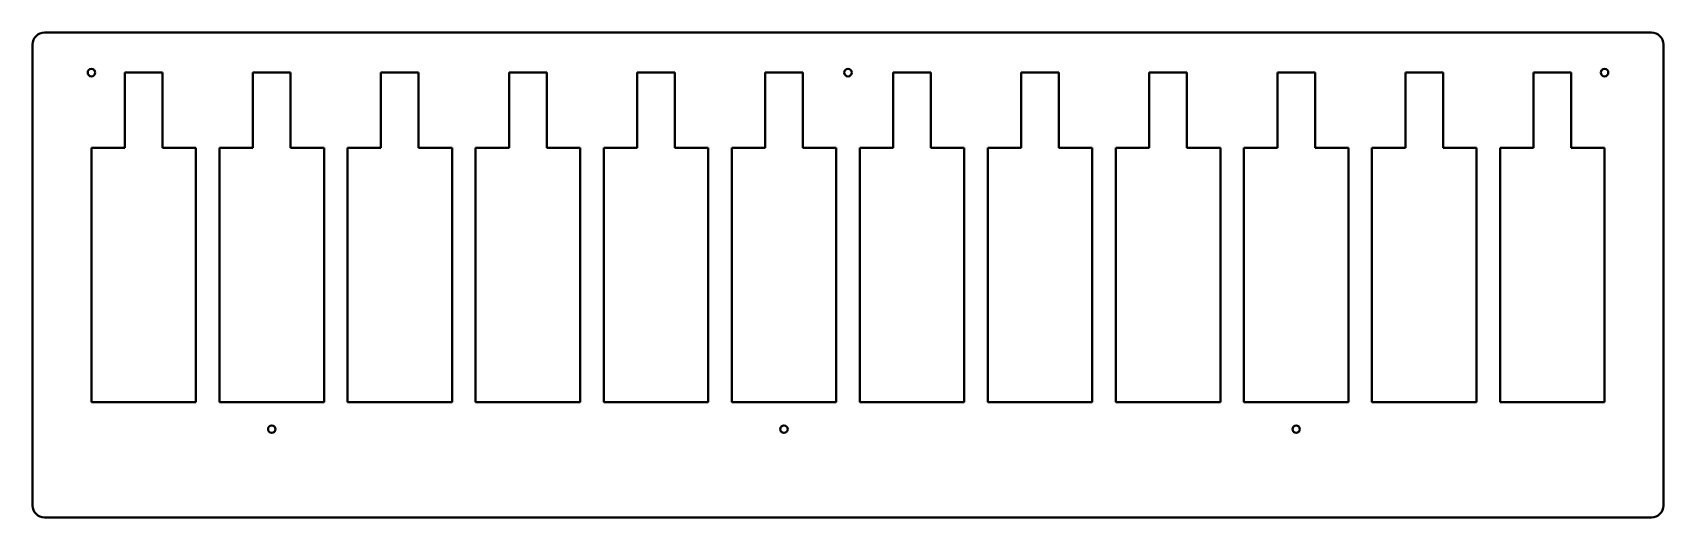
# Model space of a CAD drawing. Header units: inches. Extents: x 800 to 1493, y 20 to 226.
import ezdxf

# ---------------------------------------------------------------- set-up
doc = ezdxf.new("R2010")
doc.units = ezdxf.units.IN
doc.header["$MEASUREMENT"] = 0
doc.layers.add('Visible', color=7, linetype='Continuous', lineweight=40)

msp = doc.modelspace()

# ---------------------------------------------------------------- linework, layer by layer
at = {"layer": 'Visible'}
for p, q in [((805, 226, 6), (1487.8, 226, 6)), ((800, 221, 6), (800, 25, 6)), ((1492.8, 221, 6), (1492.8, 25, 6)), ((839.2, 177, 6), (839.2, 209, 6)), ((839.2, 209, 6), (855.2, 209, 6)), ((855.2, 209, 6), (855.2, 177, 6)), ((893.6, 177, 6), (893.6, 209, 6)), ((893.6, 209, 6), (909.6, 209, 6)), ((909.6, 209, 6), (909.6, 177, 6)), ((948, 177, 6), (948, 209, 6)), ((948, 209, 6), (964, 209, 6)), ((964, 209, 6), (964, 177, 6)), ((1002.4, 177, 6), (1002.4, 209, 6)), ((1002.4, 209, 6), (1018.4, 209, 6)), ((1018.4, 209, 6), (1018.4, 177, 6)), ((1056.8, 177, 6), (1056.8, 209, 6)), ((1056.8, 209, 6), (1072.8, 209, 6)), ((1072.8, 209, 6), (1072.8, 177, 6)), ((1111.2, 209, 6), (1127.2, 209, 6)), ((1111.2, 177, 6), (1111.2, 209, 6)), ((1127.2, 209, 6), (1127.2, 177, 6)), ((1165.6, 177, 6), (1165.6, 209, 6)), ((1165.6, 209, 6), (1181.6, 209, 6)), ((1181.6, 209, 6), (1181.6, 177, 6)), ((1220, 177, 6), (1220, 209, 6)), ((1220, 209, 6), (1236, 209, 6)), ((1236, 209, 6), (1236, 177, 6)), ((1274.4, 177, 6), (1274.4, 209, 6)), ((1274.4, 209, 6), (1290.4, 209, 6)), ((1290.4, 209, 6), (1290.4, 177, 6)), ((1328.8, 177, 6), (1328.8, 209, 6)), ((1328.8, 209, 6), (1344.8, 209, 6)), ((1344.8, 209, 6), (1344.8, 177, 6)), ((1383.2, 177, 6), (1383.2, 209, 6)), ((1383.2, 209, 6), (1399.2, 209, 6)), ((1399.2, 209, 6), (1399.2, 177, 6)), ((1437.6, 177, 6), (1437.6, 209, 6)), ((1437.6, 209, 6), (1453.6, 209, 6)), ((1453.6, 209, 6), (1453.6, 177, 6)), ((839.2, 177, 6), (825, 177, 6)), ((825, 69, 6), (825, 177, 6)), ((869.4, 177, 6), (855.2, 177, 6)), ((869.4, 69, 6), (869.4, 177, 6)), ((893.6, 177, 6), (879.4, 177, 6)), ((879.4, 69, 6), (879.4, 177, 6)), ((923.8, 177, 6), (909.6, 177, 6)), ((923.8, 69, 6), (923.8, 177, 6)), ((948, 177, 6), (933.8, 177, 6)), ((933.8, 69, 6), (933.8, 177, 6)), ((978.2, 177, 6), (964, 177, 6)), ((978.2, 69, 6), (978.2, 177, 6)), ((1002.4, 177, 6), (988.2, 177, 6)), ((988.2, 69, 6), (988.2, 177, 6)), ((1032.6, 177, 6), (1018.4, 177, 6)), ((1032.6, 69, 6), (1032.6, 177, 6)), ((1056.8, 177, 6), (1042.6, 177, 6)), ((1042.6, 69, 6), (1042.6, 177, 6)), ((1087, 177, 6), (1072.8, 177, 6)), ((1087, 69, 6), (1087, 177, 6)), ((1097, 69, 6), (1097, 177, 6)), ((1111.2, 177, 6), (1097, 177, 6)), ((1141.4, 177, 6), (1127.2, 177, 6)), ((1141.4, 69, 6), (1141.4, 177, 6)), ((1165.6, 177, 6), (1151.4, 177, 6)), ((1151.4, 69, 6), (1151.4, 177, 6)), ((1195.8, 177, 6), (1181.6, 177, 6)), ((1195.8, 69, 6), (1195.8, 177, 6)), ((1220, 177, 6), (1205.8, 177, 6)), ((1205.8, 69, 6), (1205.8, 177, 6)), ((1250.2, 177, 6), (1236, 177, 6)), ((1250.2, 69, 6), (1250.2, 177, 6)), ((1274.4, 177, 6), (1260.2, 177, 6)), ((1260.2, 69, 6), (1260.2, 177, 6)), ((1304.6, 177, 6), (1290.4, 177, 6)), ((1304.6, 69, 6), (1304.6, 177, 6)), ((1328.8, 177, 6), (1314.6, 177, 6)), ((1314.6, 69, 6), (1314.6, 177, 6)), ((1359, 177, 6), (1344.8, 177, 6)), ((1359, 69, 6), (1359, 177, 6)), ((1383.2, 177, 6), (1369, 177, 6)), ((1369, 69, 6), (1369, 177, 6)), ((1413.4, 177, 6), (1399.2, 177, 6)), ((1413.4, 69, 6), (1413.4, 177, 6)), ((1437.6, 177, 6), (1423.4, 177, 6)), ((1423.4, 69, 6), (1423.4, 177, 6)), ((1467.8, 177, 6), (1453.6, 177, 6)), ((1467.8, 69, 6), (1467.8, 177, 6)), ((869.4, 69, 6), (825, 69, 6)), ((923.8, 69, 6), (879.4, 69, 6)), ((978.2, 69, 6), (933.8, 69, 6)), ((1032.6, 69, 6), (988.2, 69, 6)), ((1087, 69, 6), (1042.6, 69, 6)), ((1141.4, 69, 6), (1097, 69, 6)), ((1195.8, 69, 6), (1151.4, 69, 6)), ((1250.2, 69, 6), (1205.8, 69, 6)), ((1304.6, 69, 6), (1260.2, 69, 6)), ((1359, 69, 6), (1314.6, 69, 6)), ((1413.4, 69, 6), (1369, 69, 6)), ((1467.8, 69, 6), (1423.4, 69, 6)), ((805, 20, 6), (1487.8, 20, 6))]:
    msp.add_line(p, q, dxfattribs=at)
for centre in [(825, 209, 6), (1146.4, 209, 6), (1467.8, 209, 6), (1119.2, 57.5, 6), (1336.8, 57.5, 6)]:
    msp.add_circle(centre, 1.6, dxfattribs=at)
at = {"layer": 'Visible', "extrusion": (0, 0, -1)}
msp.add_circle((-901.6, 57.5, -6), 1.6, dxfattribs=at)
at = {"layer": 'Visible'}
for centre, start, end in [((805, 221, 6), 90, 180), ((1487.8, 221, 6), 0, 90), ((805, 25, 6), 180, 270), ((1487.8, 25, 6), 270, 0)]:
    msp.add_arc(centre, 5, start, end, dxfattribs=at)

doc.saveas('drawing.dxf')
